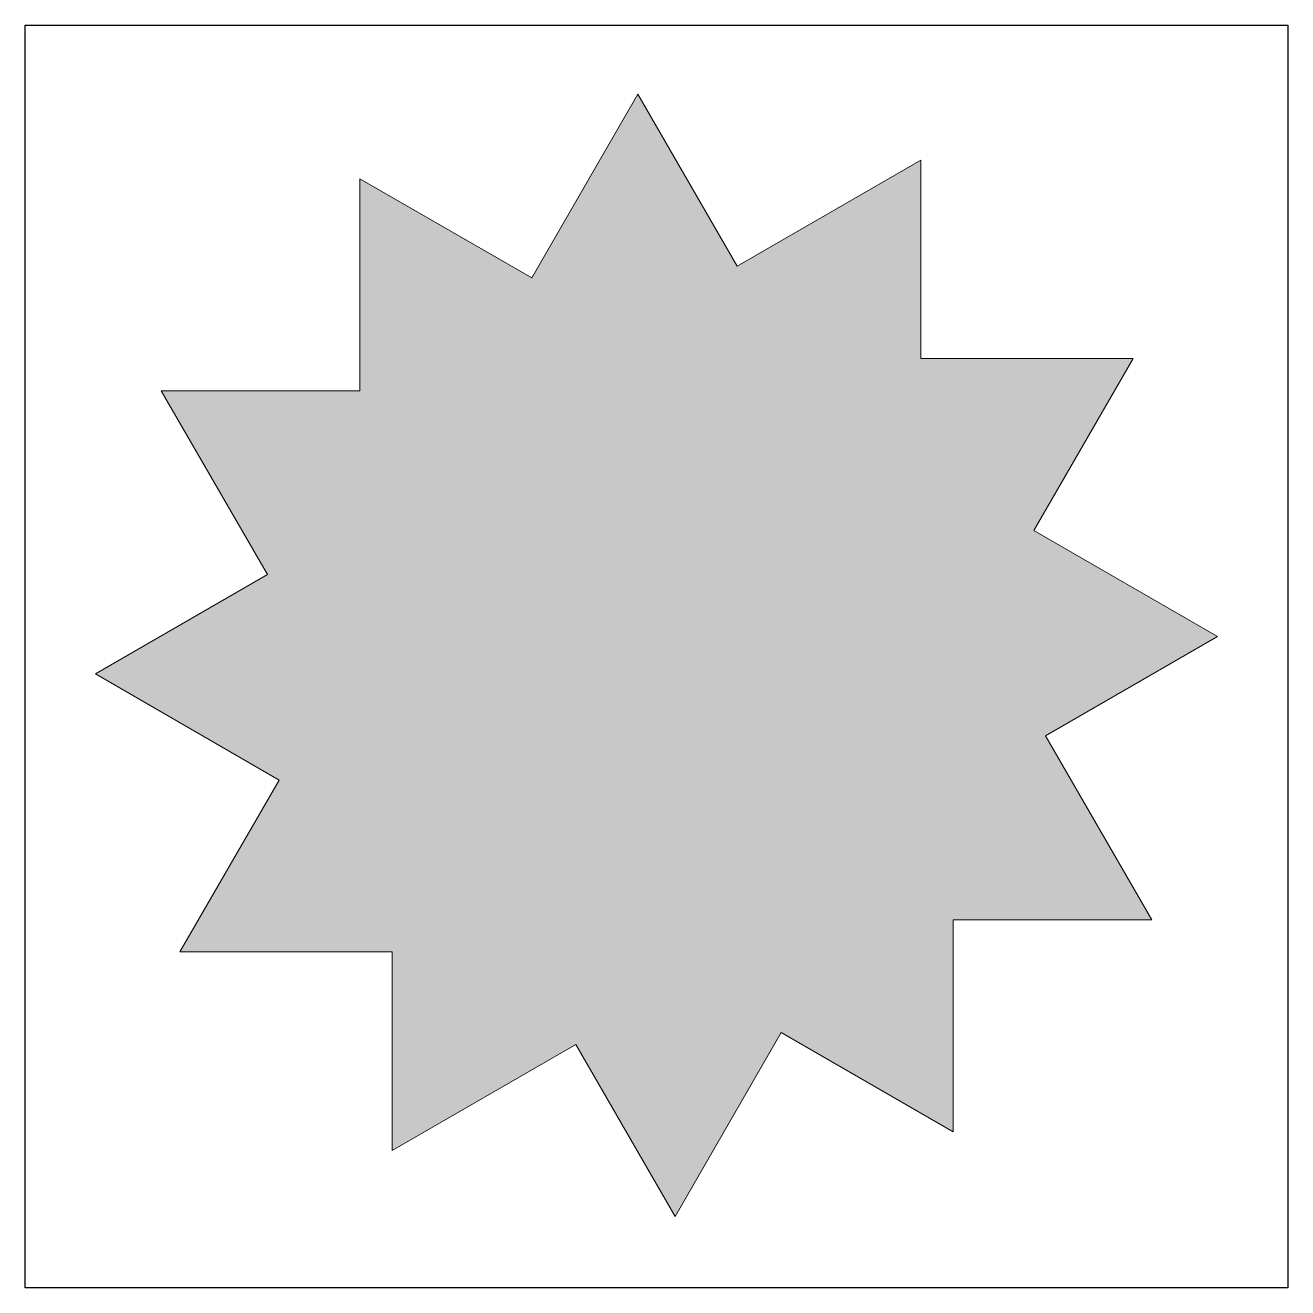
# Model space of a CAD drawing. Header units: inches. Extents: x 0 to 114, y 0 to 114.
import ezdxf

# ---------------------------------------------------------------- set-up
doc = ezdxf.new("R2010")
doc.units = ezdxf.units.IN
doc.header["$MEASUREMENT"] = 0
doc.layers.add('Image Background', color=7, linetype='Continuous')
doc.layers.add('Layer 1', color=7, linetype='Continuous')
picture_1 = doc.add_image_def('image1.png', size_in_pixel=(1350, 1350))

msp = doc.modelspace()

# ---------------------------------------------------------------- hatches: boundary and pattern name
at = {"layer": 'Layer 1', "true_color": 0xeeb522}
h = msp.add_hatch(color=40, dxfattribs=at)
h.dxf.hatch_style = 2
h.paths.add_polyline_path([(92.38, 49.96), (107.95, 58.95), (91.31, 68.56), (100.3, 84.12), (81.09, 84.12), (81.09, 102.1), (64.45, 92.49), (55.46, 108.06), (45.85, 91.42), (30.29, 100.41), (30.29, 81.2), (12.31, 81.2), (21.92, 64.56), (6.35, 55.57), (22.99, 45.96), (14, 30.4), (33.21, 30.4), (33.21, 12.42), (49.85, 22.03), (58.84, 6.46), (68.45, 23.1), (84.01, 14.11), (84.01, 33.32), (101.99, 33.32)])

# ---------------------------------------------------------------- linework, layer by layer
at = {"layer": 'Layer 1', "lineweight": 0}
msp.add_lwpolyline([(92.38, 49.96), (107.95, 58.95), (91.31, 68.56), (100.3, 84.12), (81.09, 84.12), (81.09, 102.1), (64.45, 92.49), (55.46, 108.06), (45.85, 91.42), (30.29, 100.41), (30.29, 81.2), (12.31, 81.2), (21.92, 64.56), (6.35, 55.57), (22.99, 45.96), (14, 30.4), (33.21, 30.4), (33.21, 12.42), (49.85, 22.03), (58.84, 6.46), (68.45, 23.1), (84.01, 14.11), (84.01, 33.32), (101.99, 33.32), (92.38, 49.96)], dxfattribs=at)

# ---------------------------------------------------------------- pictures from other files: only their frames are drawn
at = {"layer": 'Image Background'}
image = msp.add_image(picture_1, insert=(0, 0), size_in_units=(114.3, 114.3), dxfattribs=at)

doc.saveas('drawing.dxf')
